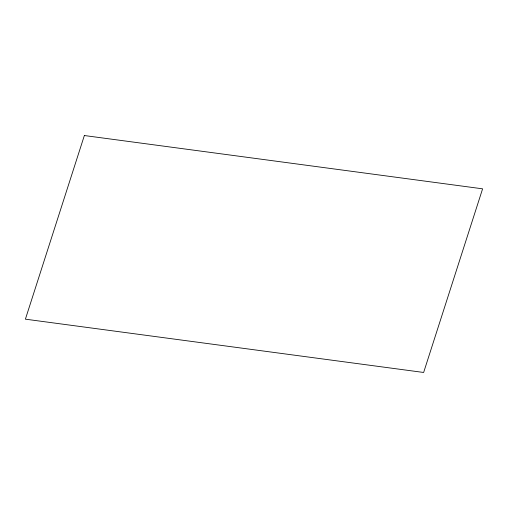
<?xml version="1.0" encoding="UTF-8"?>
<svg xmlns="http://www.w3.org/2000/svg" width="508" height="508" viewBox="0 0 508 508"><rect width="100%" height="100%" fill="white"/><g stroke="black" fill="none" stroke-linecap="round" stroke-linejoin="round"><path stroke-width="0.76" d="M84.36 135.534L25.4 319.17L423.64 372.466L482.6 188.83L84.36 135.534"/></g></svg>
